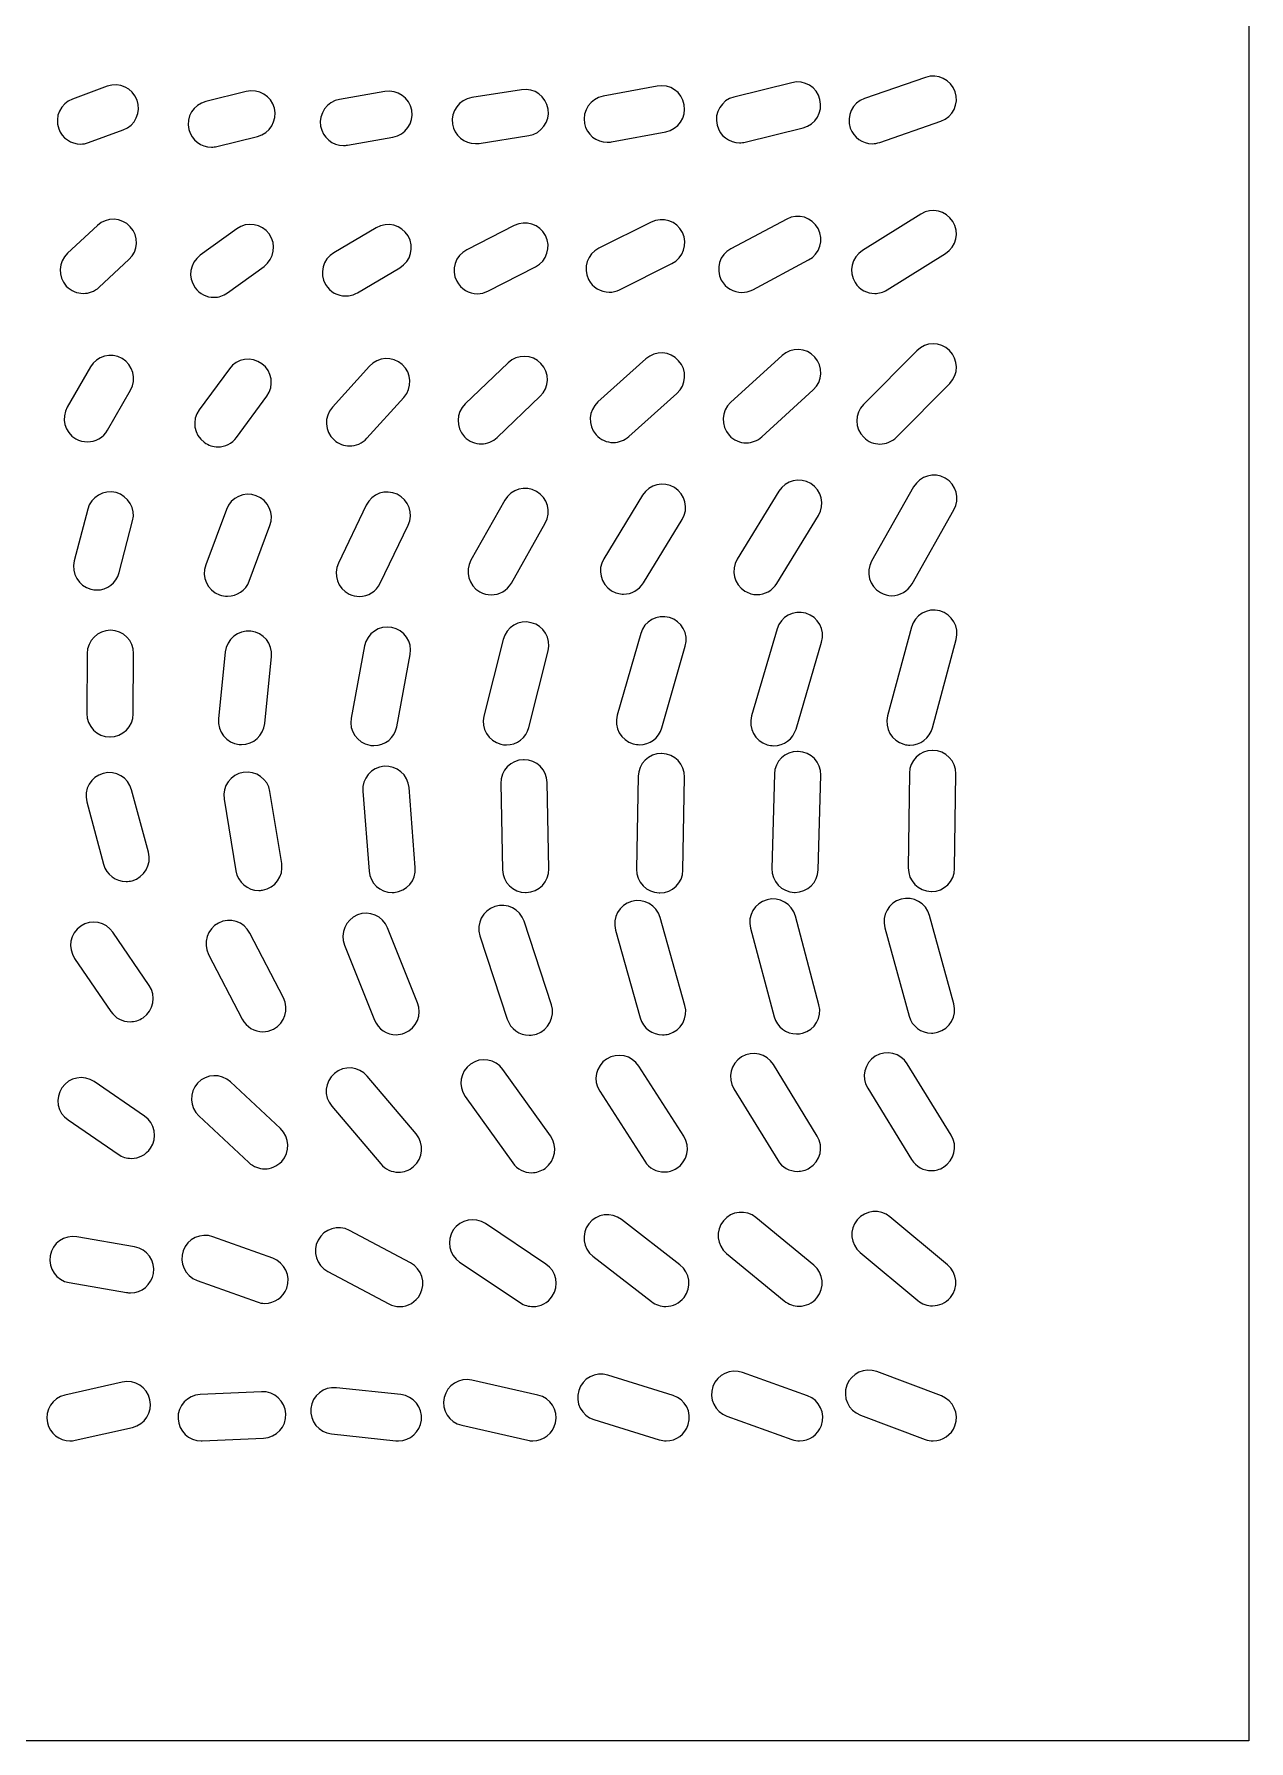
# Model space of a CAD drawing. Header units: millimetres. Extents: x 80.6 to 142.9, y -195.2 to -107.5.
# Drawn here: x 111.52 to 142.93, y -195.16 to -151.03 of the extents above; entities that cross this region are included whole.
import ezdxf

# ---------------------------------------------------------------- set-up
doc = ezdxf.new("R2010")
doc.units = ezdxf.units.MM
doc.header["$MEASUREMENT"] = 0
doc.layers.add('Layer 1', color=7, linetype='Continuous', lineweight=0)

msp = doc.modelspace()

# ---------------------------------------------------------------- linework, layer by layer
at = {"layer": 'Layer 1'}
for points, knots in [([(80.632, -107.465), (80.632, -107.465), (80.632, -195.165), (80.632, -195.165), (80.632, -195.165), (142.932, -195.165), (142.932, -195.165), (142.932, -195.165), (142.932, -107.465), (142.932, -107.465), (142.932, -107.465), (80.632, -107.465), (80.632, -107.465)], [0, 0, 0, 0, 1, 1, 1, 2, 2, 2, 3, 3, 3, 4, 4, 4, 4]), ([(112.152, -153.478), (112.038, -153.167), (112.198, -152.822), (112.509, -152.708), (112.509, -152.708), (113.408, -152.379), (113.408, -152.379), (113.718, -152.264), (114.064, -152.424), (114.177, -152.736), (114.291, -153.047), (114.132, -153.391), (113.82, -153.506), (113.82, -153.506), (112.922, -153.835), (112.922, -153.835), (112.854, -153.86), (112.784, -153.872), (112.716, -153.872), (112.471, -153.872), (112.241, -153.721), (112.152, -153.478)], [0, 0, 0, 0, 1, 1, 1, 2, 2, 2, 3, 3, 3, 4, 4, 4, 5, 5, 5, 6, 6, 6, 7, 7, 7, 7]), ([(131.402, -153.45), (131.402, -153.45), (129.905, -153.821), (129.905, -153.821), (129.857, -153.833), (129.808, -153.839), (129.76, -153.839), (129.491, -153.839), (129.246, -153.656), (129.178, -153.383), (129.098, -153.062), (129.294, -152.736), (129.616, -152.657), (129.616, -152.657), (131.113, -152.285), (131.113, -152.285), (131.434, -152.204), (131.76, -152.402), (131.84, -152.723), (131.92, -153.045), (131.724, -153.37), (131.402, -153.45)], [0, 0, 0, 0, 1, 1, 1, 2, 2, 2, 3, 3, 3, 4, 4, 4, 5, 5, 5, 6, 6, 6, 7, 7, 7, 7]), ([(132.623, -153.46), (132.515, -153.147), (132.68, -152.804), (132.993, -152.696), (132.993, -152.696), (134.571, -152.148), (134.571, -152.148), (134.884, -152.039), (135.226, -152.204), (135.335, -152.518), (135.444, -152.831), (135.278, -153.173), (134.965, -153.281), (134.965, -153.281), (133.387, -153.829), (133.387, -153.829), (133.322, -153.852), (133.255, -153.863), (133.19, -153.863), (132.942, -153.863), (132.71, -153.707), (132.623, -153.46)], [0, 0, 0, 0, 1, 1, 1, 2, 2, 2, 3, 3, 3, 4, 4, 4, 5, 5, 5, 6, 6, 6, 7, 7, 7, 7]), ([(115.517, -153.497), (115.437, -153.175), (115.633, -152.85), (115.955, -152.77), (115.955, -152.77), (117.001, -152.511), (117.001, -152.511), (117.323, -152.431), (117.648, -152.627), (117.728, -152.948), (117.808, -153.27), (117.612, -153.595), (117.29, -153.675), (117.29, -153.675), (116.244, -153.935), (116.244, -153.935), (116.195, -153.947), (116.147, -153.953), (116.099, -153.953), (115.83, -153.953), (115.585, -153.77), (115.517, -153.497)], [0, 0, 0, 0, 1, 1, 1, 2, 2, 2, 3, 3, 3, 4, 4, 4, 5, 5, 5, 6, 6, 6, 7, 7, 7, 7]), ([(120.793, -153.695), (120.793, -153.695), (119.621, -153.9), (119.621, -153.9), (119.586, -153.906), (119.551, -153.909), (119.517, -153.909), (119.231, -153.909), (118.977, -153.703), (118.926, -153.412), (118.87, -153.086), (119.088, -152.774), (119.414, -152.717), (119.414, -152.717), (120.586, -152.512), (120.586, -152.512), (120.911, -152.458), (121.224, -152.674), (121.281, -153), (121.338, -153.326), (121.12, -153.637), (120.793, -153.695)], [0, 0, 0, 0, 1, 1, 1, 2, 2, 2, 3, 3, 3, 4, 4, 4, 5, 5, 5, 6, 6, 6, 7, 7, 7, 7]), ([(124.308, -153.652), (124.308, -153.652), (123.022, -153.854), (123.022, -153.854), (122.99, -153.859), (122.959, -153.861), (122.928, -153.861), (122.638, -153.861), (122.383, -153.65), (122.336, -153.354), (122.285, -153.026), (122.509, -152.719), (122.836, -152.668), (122.836, -152.668), (124.122, -152.466), (124.122, -152.466), (124.453, -152.416), (124.757, -152.639), (124.808, -152.966), (124.859, -153.294), (124.636, -153.601), (124.308, -153.652)], [0, 0, 0, 0, 1, 1, 1, 2, 2, 2, 3, 3, 3, 4, 4, 4, 5, 5, 5, 6, 6, 6, 7, 7, 7, 7]), ([(127.851, -153.554), (127.851, -153.554), (126.451, -153.817), (126.451, -153.817), (126.413, -153.824), (126.376, -153.827), (126.34, -153.827), (126.056, -153.827), (125.805, -153.626), (125.75, -153.337), (125.689, -153.012), (125.904, -152.698), (126.23, -152.637), (126.23, -152.637), (127.63, -152.375), (127.63, -152.375), (127.959, -152.314), (128.27, -152.528), (128.33, -152.854), (128.391, -153.18), (128.177, -153.493), (127.851, -153.554)], [0, 0, 0, 0, 1, 1, 1, 2, 2, 2, 3, 3, 3, 4, 4, 4, 5, 5, 5, 6, 6, 6, 7, 7, 7, 7]), ([(112.38, -156.695), (112.38, -156.695), (113.153, -155.978), (113.153, -155.978), (113.396, -155.753), (113.775, -155.768), (114.001, -156.01), (114.226, -156.253), (114.211, -156.633), (113.969, -156.858), (113.969, -156.858), (113.196, -157.575), (113.196, -157.575), (113.08, -157.682), (112.934, -157.735), (112.788, -157.735), (112.626, -157.735), (112.466, -157.67), (112.348, -157.543), (112.122, -157.3), (112.137, -156.92), (112.38, -156.695)], [0, 0, 0, 0, 1, 1, 1, 2, 2, 2, 3, 3, 3, 4, 4, 4, 5, 5, 5, 6, 6, 6, 7, 7, 7, 7]), ([(128.012, -156.964), (128.012, -156.964), (126.658, -157.64), (126.658, -157.64), (126.572, -157.683), (126.48, -157.703), (126.39, -157.703), (126.17, -157.703), (125.958, -157.582), (125.853, -157.371), (125.705, -157.075), (125.826, -156.714), (126.122, -156.566), (126.122, -156.566), (127.476, -155.891), (127.476, -155.891), (127.771, -155.742), (128.133, -155.863), (128.281, -156.16), (128.429, -156.456), (128.308, -156.817), (128.012, -156.964)], [0, 0, 0, 0, 1, 1, 1, 2, 2, 2, 3, 3, 3, 4, 4, 4, 5, 5, 5, 6, 6, 6, 7, 7, 7, 7]), ([(131.544, -156.87), (131.544, -156.87), (130.1, -157.639), (130.1, -157.639), (130.01, -157.686), (129.913, -157.709), (129.818, -157.709), (129.603, -157.709), (129.396, -157.593), (129.288, -157.391), (129.133, -157.098), (129.243, -156.735), (129.536, -156.579), (129.536, -156.579), (130.98, -155.811), (130.98, -155.811), (131.274, -155.655), (131.637, -155.767), (131.792, -156.059), (131.948, -156.351), (131.837, -156.715), (131.544, -156.87)], [0, 0, 0, 0, 1, 1, 1, 2, 2, 2, 3, 3, 3, 4, 4, 4, 5, 5, 5, 6, 6, 6, 7, 7, 7, 7]), ([(132.939, -156.628), (132.939, -156.628), (134.45, -155.682), (134.45, -155.682), (134.731, -155.506), (135.101, -155.592), (135.276, -155.873), (135.453, -156.154), (135.367, -156.524), (135.086, -156.699), (135.086, -156.699), (133.576, -157.645), (133.576, -157.645), (133.477, -157.707), (133.367, -157.736), (133.258, -157.736), (133.058, -157.736), (132.863, -157.637), (132.749, -157.455), (132.573, -157.174), (132.658, -156.804), (132.939, -156.628)], [0, 0, 0, 0, 1, 1, 1, 2, 2, 2, 3, 3, 3, 4, 4, 4, 5, 5, 5, 6, 6, 6, 7, 7, 7, 7]), ([(115.811, -156.749), (115.811, -156.749), (116.757, -156.064), (116.757, -156.064), (117.024, -155.87), (117.4, -155.929), (117.595, -156.198), (117.789, -156.466), (117.729, -156.841), (117.461, -157.035), (117.461, -157.035), (116.516, -157.721), (116.516, -157.721), (116.409, -157.798), (116.286, -157.835), (116.164, -157.835), (115.978, -157.835), (115.795, -157.749), (115.678, -157.587), (115.483, -157.319), (115.543, -156.944), (115.811, -156.749)], [0, 0, 0, 0, 1, 1, 1, 2, 2, 2, 3, 3, 3, 4, 4, 4, 5, 5, 5, 6, 6, 6, 7, 7, 7, 7]), ([(120.974, -157.071), (120.974, -157.071), (119.875, -157.718), (119.875, -157.718), (119.779, -157.774), (119.675, -157.801), (119.571, -157.801), (119.366, -157.801), (119.166, -157.695), (119.054, -157.505), (118.885, -157.22), (118.981, -156.852), (119.266, -156.684), (119.266, -156.684), (120.365, -156.037), (120.365, -156.037), (120.651, -155.869), (121.018, -155.964), (121.186, -156.249), (121.355, -156.535), (121.259, -156.903), (120.974, -157.071)], [0, 0, 0, 0, 1, 1, 1, 2, 2, 2, 3, 3, 3, 4, 4, 4, 5, 5, 5, 6, 6, 6, 7, 7, 7, 7]), ([(122.444, -157.416), (122.292, -157.122), (122.409, -156.76), (122.704, -156.609), (122.704, -156.609), (123.935, -155.978), (123.935, -155.978), (124.228, -155.828), (124.591, -155.943), (124.742, -156.239), (124.893, -156.533), (124.777, -156.895), (124.482, -157.046), (124.482, -157.046), (123.251, -157.677), (123.251, -157.677), (123.164, -157.722), (123.07, -157.743), (122.978, -157.743), (122.76, -157.743), (122.55, -157.624), (122.444, -157.416)], [0, 0, 0, 0, 1, 1, 1, 2, 2, 2, 3, 3, 3, 4, 4, 4, 5, 5, 5, 6, 6, 6, 7, 7, 7, 7]), ([(112.373, -160.673), (112.373, -160.673), (112.97, -159.637), (112.97, -159.637), (113.135, -159.35), (113.501, -159.251), (113.789, -159.417), (114.076, -159.582), (114.175, -159.949), (114.01, -160.236), (114.01, -160.236), (113.413, -161.272), (113.413, -161.272), (113.302, -161.465), (113.1, -161.573), (112.892, -161.573), (112.79, -161.573), (112.688, -161.547), (112.593, -161.493), (112.306, -161.327), (112.207, -160.96), (112.373, -160.673)], [0, 0, 0, 0, 1, 1, 1, 2, 2, 2, 3, 3, 3, 4, 4, 4, 5, 5, 5, 6, 6, 6, 7, 7, 7, 7]), ([(122.666, -160.591), (122.666, -160.591), (123.776, -159.529), (123.776, -159.529), (124.015, -159.3), (124.395, -159.307), (124.624, -159.548), (124.853, -159.787), (124.845, -160.167), (124.606, -160.396), (124.606, -160.396), (123.495, -161.458), (123.495, -161.458), (123.379, -161.569), (123.23, -161.625), (123.081, -161.625), (122.923, -161.625), (122.765, -161.563), (122.647, -161.44), (122.418, -161.2), (122.426, -160.821), (122.666, -160.591)], [0, 0, 0, 0, 1, 1, 1, 2, 2, 2, 3, 3, 3, 4, 4, 4, 5, 5, 5, 6, 6, 6, 7, 7, 7, 7]), ([(126.095, -160.542), (126.095, -160.542), (127.338, -159.428), (127.338, -159.428), (127.585, -159.206), (127.964, -159.227), (128.185, -159.475), (128.407, -159.721), (128.386, -160.1), (128.139, -160.322), (128.139, -160.322), (126.896, -161.436), (126.896, -161.436), (126.782, -161.538), (126.638, -161.589), (126.496, -161.589), (126.331, -161.589), (126.167, -161.522), (126.049, -161.389), (125.828, -161.143), (125.848, -160.763), (126.095, -160.542)], [0, 0, 0, 0, 1, 1, 1, 2, 2, 2, 3, 3, 3, 4, 4, 4, 5, 5, 5, 6, 6, 6, 7, 7, 7, 7]), ([(131.667, -160.228), (131.667, -160.228), (130.34, -161.441), (130.34, -161.441), (130.225, -161.546), (130.08, -161.598), (129.935, -161.598), (129.773, -161.598), (129.611, -161.532), (129.492, -161.402), (129.269, -161.158), (129.286, -160.778), (129.53, -160.555), (129.53, -160.555), (130.858, -159.342), (130.858, -159.342), (131.102, -159.119), (131.481, -159.135), (131.706, -159.38), (131.929, -159.625), (131.912, -160.004), (131.667, -160.228)], [0, 0, 0, 0, 1, 1, 1, 2, 2, 2, 3, 3, 3, 4, 4, 4, 5, 5, 5, 6, 6, 6, 7, 7, 7, 7]), ([(135.195, -160.061), (135.195, -160.061), (133.819, -161.451), (133.819, -161.451), (133.701, -161.57), (133.547, -161.629), (133.392, -161.629), (133.24, -161.629), (133.087, -161.572), (132.97, -161.456), (132.735, -161.223), (132.733, -160.843), (132.966, -160.607), (132.966, -160.607), (134.342, -159.216), (134.342, -159.216), (134.575, -158.981), (134.954, -158.979), (135.19, -159.212), (135.426, -159.445), (135.428, -159.825), (135.195, -160.061)], [0, 0, 0, 0, 1, 1, 1, 2, 2, 2, 3, 3, 3, 4, 4, 4, 5, 5, 5, 6, 6, 6, 7, 7, 7, 7]), ([(115.913, -161.585), (115.646, -161.389), (115.588, -161.013), (115.784, -160.746), (115.784, -160.746), (116.566, -159.683), (116.566, -159.683), (116.763, -159.416), (117.138, -159.358), (117.405, -159.554), (117.672, -159.751), (117.729, -160.126), (117.533, -160.393), (117.533, -160.393), (116.752, -161.457), (116.752, -161.457), (116.634, -161.617), (116.452, -161.702), (116.268, -161.702), (116.145, -161.702), (116.02, -161.664), (115.913, -161.585)], [0, 0, 0, 0, 1, 1, 1, 2, 2, 2, 3, 3, 3, 4, 4, 4, 5, 5, 5, 6, 6, 6, 7, 7, 7, 7]), ([(119.272, -161.525), (119.026, -161.302), (119.007, -160.923), (119.23, -160.678), (119.23, -160.678), (120.189, -159.617), (120.189, -159.617), (120.411, -159.372), (120.79, -159.352), (121.036, -159.574), (121.282, -159.797), (121.301, -160.176), (121.079, -160.422), (121.079, -160.422), (120.12, -161.482), (120.12, -161.482), (120.001, -161.613), (119.838, -161.68), (119.674, -161.68), (119.531, -161.68), (119.387, -161.629), (119.272, -161.525)], [0, 0, 0, 0, 1, 1, 1, 2, 2, 2, 3, 3, 3, 4, 4, 4, 5, 5, 5, 6, 6, 6, 7, 7, 7, 7]), ([(133.403, -165.473), (133.114, -165.31), (133.013, -164.944), (133.176, -164.656), (133.176, -164.656), (134.262, -162.74), (134.262, -162.74), (134.425, -162.452), (134.79, -162.349), (135.079, -162.513), (135.367, -162.677), (135.469, -163.043), (135.305, -163.331), (135.305, -163.331), (134.22, -165.247), (134.22, -165.247), (134.11, -165.442), (133.907, -165.551), (133.698, -165.551), (133.598, -165.551), (133.496, -165.526), (133.403, -165.473)], [0, 0, 0, 0, 1, 1, 1, 2, 2, 2, 3, 3, 3, 4, 4, 4, 5, 5, 5, 6, 6, 6, 7, 7, 7, 7]), ([(112.554, -164.653), (112.554, -164.653), (112.901, -163.316), (112.901, -163.316), (112.984, -162.995), (113.311, -162.802), (113.633, -162.886), (113.953, -162.97), (114.146, -163.297), (114.063, -163.618), (114.063, -163.618), (113.715, -164.955), (113.715, -164.955), (113.645, -165.225), (113.402, -165.404), (113.135, -165.404), (113.085, -165.404), (113.034, -165.398), (112.984, -165.385), (112.663, -165.302), (112.471, -164.974), (112.554, -164.653)], [0, 0, 0, 0, 1, 1, 1, 2, 2, 2, 3, 3, 3, 4, 4, 4, 5, 5, 5, 6, 6, 6, 7, 7, 7, 7]), ([(115.954, -164.756), (115.954, -164.756), (116.489, -163.321), (116.489, -163.321), (116.605, -163.01), (116.951, -162.851), (117.261, -162.968), (117.572, -163.084), (117.73, -163.429), (117.614, -163.74), (117.614, -163.74), (117.079, -165.175), (117.079, -165.175), (116.989, -165.416), (116.76, -165.565), (116.517, -165.565), (116.447, -165.565), (116.376, -165.553), (116.307, -165.528), (115.996, -165.412), (115.839, -165.066), (115.954, -164.756)], [0, 0, 0, 0, 1, 1, 1, 2, 2, 2, 3, 3, 3, 4, 4, 4, 5, 5, 5, 6, 6, 6, 7, 7, 7, 7]), ([(119.386, -164.71), (119.386, -164.71), (120.105, -163.21), (120.105, -163.21), (120.248, -162.911), (120.607, -162.785), (120.905, -162.929), (121.204, -163.072), (121.33, -163.431), (121.187, -163.729), (121.187, -163.729), (120.467, -165.229), (120.467, -165.229), (120.364, -165.444), (120.15, -165.569), (119.926, -165.569), (119.839, -165.569), (119.751, -165.55), (119.667, -165.51), (119.368, -165.367), (119.242, -165.008), (119.386, -164.71)], [0, 0, 0, 0, 1, 1, 1, 2, 2, 2, 3, 3, 3, 4, 4, 4, 5, 5, 5, 6, 6, 6, 7, 7, 7, 7]), ([(124.735, -163.672), (124.735, -163.672), (123.858, -165.224), (123.858, -165.224), (123.748, -165.419), (123.545, -165.529), (123.335, -165.529), (123.236, -165.529), (123.134, -165.504), (123.041, -165.451), (122.753, -165.288), (122.651, -164.923), (122.814, -164.634), (122.814, -164.634), (123.691, -163.082), (123.691, -163.082), (123.854, -162.794), (124.219, -162.692), (124.508, -162.855), (124.797, -163.018), (124.898, -163.384), (124.735, -163.672)], [0, 0, 0, 0, 1, 1, 1, 2, 2, 2, 3, 3, 3, 4, 4, 4, 5, 5, 5, 6, 6, 6, 7, 7, 7, 7]), ([(128.277, -163.58), (128.277, -163.58), (127.273, -165.223), (127.273, -165.223), (127.16, -165.408), (126.962, -165.51), (126.76, -165.51), (126.654, -165.51), (126.546, -165.481), (126.448, -165.422), (126.165, -165.249), (126.076, -164.88), (126.249, -164.597), (126.249, -164.597), (127.253, -162.955), (127.253, -162.955), (127.425, -162.672), (127.795, -162.582), (128.078, -162.756), (128.36, -162.929), (128.45, -163.298), (128.277, -163.58)], [0, 0, 0, 0, 1, 1, 1, 2, 2, 2, 3, 3, 3, 4, 4, 4, 5, 5, 5, 6, 6, 6, 7, 7, 7, 7]), ([(131.801, -163.478), (131.801, -163.478), (130.724, -165.235), (130.724, -165.235), (130.611, -165.42), (130.414, -165.522), (130.212, -165.522), (130.105, -165.522), (129.997, -165.493), (129.899, -165.433), (129.617, -165.261), (129.528, -164.891), (129.701, -164.608), (129.701, -164.608), (130.778, -162.851), (130.778, -162.851), (130.95, -162.569), (131.319, -162.48), (131.603, -162.653), (131.885, -162.826), (131.974, -163.195), (131.801, -163.478)], [0, 0, 0, 0, 1, 1, 1, 2, 2, 2, 3, 3, 3, 4, 4, 4, 5, 5, 5, 6, 6, 6, 7, 7, 7, 7]), ([(131.882, -166.75), (131.882, -166.75), (131.221, -169), (131.221, -169), (131.144, -169.261), (130.905, -169.43), (130.646, -169.43), (130.589, -169.43), (130.533, -169.423), (130.476, -169.406), (130.158, -169.313), (129.976, -168.979), (130.07, -168.661), (130.07, -168.661), (130.73, -166.411), (130.73, -166.411), (130.824, -166.093), (131.157, -165.911), (131.475, -166.005), (131.793, -166.098), (131.975, -166.432), (131.882, -166.75)], [0, 0, 0, 0, 1, 1, 1, 2, 2, 2, 3, 3, 3, 4, 4, 4, 5, 5, 5, 6, 6, 6, 7, 7, 7, 7]), ([(135.363, -166.68), (135.363, -166.68), (134.747, -168.971), (134.747, -168.971), (134.675, -169.239), (134.433, -169.416), (134.168, -169.416), (134.117, -169.416), (134.065, -169.409), (134.012, -169.395), (133.692, -169.309), (133.503, -168.98), (133.588, -168.66), (133.588, -168.66), (134.204, -166.369), (134.204, -166.369), (134.289, -166.049), (134.616, -165.858), (134.939, -165.945), (135.259, -166.031), (135.448, -166.36), (135.363, -166.68)], [0, 0, 0, 0, 1, 1, 1, 2, 2, 2, 3, 3, 3, 4, 4, 4, 5, 5, 5, 6, 6, 6, 7, 7, 7, 7]), ([(119.715, -168.719), (119.715, -168.719), (120.064, -166.851), (120.064, -166.851), (120.124, -166.526), (120.438, -166.312), (120.764, -166.372), (121.089, -166.432), (121.304, -166.746), (121.243, -167.072), (121.243, -167.072), (120.895, -168.939), (120.895, -168.939), (120.841, -169.228), (120.589, -169.429), (120.305, -169.429), (120.269, -169.429), (120.232, -169.426), (120.195, -169.419), (119.869, -169.358), (119.654, -169.045), (119.715, -168.719)], [0, 0, 0, 0, 1, 1, 1, 2, 2, 2, 3, 3, 3, 4, 4, 4, 5, 5, 5, 6, 6, 6, 7, 7, 7, 7]), ([(124.809, -166.977), (124.809, -166.977), (124.312, -168.957), (124.312, -168.957), (124.244, -169.229), (124, -169.411), (123.731, -169.411), (123.683, -169.411), (123.634, -169.405), (123.585, -169.393), (123.263, -169.312), (123.068, -168.986), (123.149, -168.665), (123.149, -168.665), (123.646, -166.684), (123.646, -166.684), (123.726, -166.363), (124.05, -166.167), (124.373, -166.249), (124.695, -166.329), (124.89, -166.655), (124.809, -166.977)], [0, 0, 0, 0, 1, 1, 1, 2, 2, 2, 3, 3, 3, 4, 4, 4, 5, 5, 5, 6, 6, 6, 7, 7, 7, 7]), ([(128.357, -166.858), (128.357, -166.858), (127.751, -168.971), (127.751, -168.971), (127.676, -169.234), (127.435, -169.405), (127.175, -169.405), (127.12, -169.405), (127.064, -169.398), (127.009, -169.382), (126.69, -169.291), (126.506, -168.958), (126.598, -168.64), (126.598, -168.64), (127.204, -166.527), (127.204, -166.527), (127.295, -166.209), (127.628, -166.024), (127.946, -166.116), (128.265, -166.207), (128.449, -166.54), (128.357, -166.858)], [0, 0, 0, 0, 1, 1, 1, 2, 2, 2, 3, 3, 3, 4, 4, 4, 5, 5, 5, 6, 6, 6, 7, 7, 7, 7]), ([(112.887, -167.042), (112.889, -166.712), (113.157, -166.446), (113.487, -166.446), (113.488, -166.446), (113.489, -166.446), (113.49, -166.446), (113.822, -166.448), (114.089, -166.718), (114.087, -167.049), (114.087, -167.049), (114.078, -168.607), (114.078, -168.607), (114.076, -168.937), (113.807, -169.203), (113.478, -169.203), (113.477, -169.203), (113.475, -169.203), (113.474, -169.203), (113.143, -169.201), (112.876, -168.931), (112.878, -168.6), (112.878, -168.6), (112.887, -167.042), (112.887, -167.042)], [0, 0, 0, 0, 1, 1, 1, 2, 2, 2, 3, 3, 3, 4, 4, 4, 5, 5, 5, 6, 6, 6, 7, 7, 7, 8, 8, 8, 8]), ([(116.285, -168.739), (116.285, -168.739), (116.46, -167.006), (116.46, -167.006), (116.494, -166.676), (116.789, -166.435), (117.118, -166.47), (117.448, -166.503), (117.688, -166.798), (117.654, -167.127), (117.654, -167.127), (117.479, -168.86), (117.479, -168.86), (117.447, -169.169), (117.187, -169.4), (116.882, -169.4), (116.862, -169.4), (116.842, -169.399), (116.821, -169.397), (116.491, -169.363), (116.251, -169.069), (116.285, -168.739)], [0, 0, 0, 0, 1, 1, 1, 2, 2, 2, 3, 3, 3, 4, 4, 4, 5, 5, 5, 6, 6, 6, 7, 7, 7, 7]), ([(124.24, -173.226), (124.236, -173.226), (124.232, -173.226), (124.228, -173.226), (123.902, -173.226), (123.635, -172.965), (123.629, -172.638), (123.629, -172.638), (123.586, -170.404), (123.586, -170.404), (123.579, -170.073), (123.843, -169.799), (124.174, -169.793), (124.178, -169.792), (124.182, -169.792), (124.186, -169.792), (124.512, -169.792), (124.779, -170.053), (124.785, -170.381), (124.785, -170.381), (124.828, -172.615), (124.828, -172.615), (124.835, -172.946), (124.571, -173.22), (124.24, -173.226)], [0, 0, 0, 0, 1, 1, 1, 2, 2, 2, 3, 3, 3, 4, 4, 4, 5, 5, 5, 6, 6, 6, 7, 7, 7, 8, 8, 8, 8]), ([(127.096, -172.626), (127.096, -172.626), (127.139, -170.222), (127.139, -170.222), (127.145, -169.895), (127.412, -169.633), (127.738, -169.633), (127.742, -169.633), (127.746, -169.633), (127.749, -169.633), (128.081, -169.639), (128.344, -169.912), (128.338, -170.244), (128.338, -170.244), (128.296, -172.647), (128.296, -172.647), (128.29, -172.975), (128.023, -173.237), (127.696, -173.237), (127.692, -173.237), (127.689, -173.237), (127.685, -173.236), (127.354, -173.23), (127.09, -172.957), (127.096, -172.626)], [0, 0, 0, 0, 1, 1, 1, 2, 2, 2, 3, 3, 3, 4, 4, 4, 5, 5, 5, 6, 6, 6, 7, 7, 7, 8, 8, 8, 8]), ([(130.594, -172.607), (130.594, -172.607), (130.661, -170.161), (130.661, -170.161), (130.67, -169.836), (130.937, -169.578), (131.261, -169.578), (131.266, -169.578), (131.272, -169.578), (131.277, -169.578), (131.609, -169.587), (131.87, -169.863), (131.861, -170.194), (131.861, -170.194), (131.794, -172.64), (131.794, -172.64), (131.785, -172.965), (131.518, -173.224), (131.194, -173.224), (131.189, -173.224), (131.183, -173.223), (131.178, -173.223), (130.846, -173.214), (130.585, -172.938), (130.594, -172.607)], [0, 0, 0, 0, 1, 1, 1, 2, 2, 2, 3, 3, 3, 4, 4, 4, 5, 5, 5, 6, 6, 6, 7, 7, 7, 8, 8, 8, 8]), ([(135.322, -172.607), (135.319, -172.936), (135.05, -173.2), (134.723, -173.2), (134.72, -173.2), (134.718, -173.2), (134.715, -173.199), (134.384, -173.196), (134.119, -172.923), (134.123, -172.592), (134.123, -172.592), (134.153, -170.144), (134.153, -170.144), (134.157, -169.815), (134.425, -169.551), (134.753, -169.551), (134.755, -169.551), (134.758, -169.551), (134.76, -169.552), (135.091, -169.556), (135.357, -169.828), (135.353, -170.159), (135.353, -170.159), (135.322, -172.607), (135.322, -172.607)], [0, 0, 0, 0, 1, 1, 1, 2, 2, 2, 3, 3, 3, 4, 4, 4, 5, 5, 5, 6, 6, 6, 7, 7, 7, 8, 8, 8, 8]), ([(114.049, -172.921), (113.996, -172.936), (113.944, -172.942), (113.892, -172.942), (113.628, -172.942), (113.385, -172.766), (113.313, -172.498), (113.313, -172.498), (112.878, -170.883), (112.878, -170.883), (112.792, -170.563), (112.981, -170.234), (113.301, -170.147), (113.621, -170.061), (113.95, -170.251), (114.037, -170.571), (114.037, -170.571), (114.472, -172.186), (114.472, -172.186), (114.558, -172.506), (114.369, -172.835), (114.049, -172.921)], [0, 0, 0, 0, 1, 1, 1, 2, 2, 2, 3, 3, 3, 4, 4, 4, 5, 5, 5, 6, 6, 6, 7, 7, 7, 7]), ([(117.423, -173.166), (117.39, -173.171), (117.358, -173.174), (117.325, -173.174), (117.036, -173.174), (116.782, -172.964), (116.734, -172.67), (116.734, -172.67), (116.43, -170.809), (116.43, -170.809), (116.377, -170.482), (116.599, -170.173), (116.926, -170.12), (117.254, -170.068), (117.561, -170.288), (117.615, -170.615), (117.615, -170.615), (117.918, -172.477), (117.918, -172.477), (117.972, -172.804), (117.75, -173.112), (117.423, -173.166)], [0, 0, 0, 0, 1, 1, 1, 2, 2, 2, 3, 3, 3, 4, 4, 4, 5, 5, 5, 6, 6, 6, 7, 7, 7, 7]), ([(120.823, -173.226), (120.807, -173.228), (120.791, -173.228), (120.775, -173.228), (120.465, -173.228), (120.202, -172.989), (120.178, -172.675), (120.178, -172.675), (120.017, -170.608), (120.017, -170.608), (119.991, -170.278), (120.238, -169.989), (120.568, -169.964), (120.892, -169.935), (121.187, -170.185), (121.213, -170.515), (121.213, -170.515), (121.374, -172.582), (121.374, -172.582), (121.4, -172.912), (121.153, -173.201), (120.823, -173.226)], [0, 0, 0, 0, 1, 1, 1, 2, 2, 2, 3, 3, 3, 4, 4, 4, 5, 5, 5, 6, 6, 6, 7, 7, 7, 7]), ([(127.707, -173.873), (127.707, -173.873), (128.346, -176.145), (128.346, -176.145), (128.436, -176.464), (128.25, -176.796), (127.931, -176.886), (127.876, -176.901), (127.822, -176.908), (127.768, -176.908), (127.506, -176.908), (127.265, -176.735), (127.191, -176.471), (127.191, -176.471), (126.551, -174.198), (126.551, -174.198), (126.462, -173.879), (126.648, -173.548), (126.967, -173.458), (127.286, -173.368), (127.617, -173.554), (127.707, -173.873)], [0, 0, 0, 0, 1, 1, 1, 2, 2, 2, 3, 3, 3, 4, 4, 4, 5, 5, 5, 6, 6, 6, 7, 7, 7, 7]), ([(131.204, -173.839), (131.204, -173.839), (131.813, -176.131), (131.813, -176.131), (131.898, -176.451), (131.708, -176.78), (131.388, -176.865), (131.336, -176.879), (131.284, -176.885), (131.233, -176.885), (130.968, -176.885), (130.725, -176.708), (130.654, -176.44), (130.654, -176.44), (130.044, -174.148), (130.044, -174.148), (129.959, -173.827), (130.15, -173.498), (130.47, -173.413), (130.79, -173.327), (131.119, -173.519), (131.204, -173.839)], [0, 0, 0, 0, 1, 1, 1, 2, 2, 2, 3, 3, 3, 4, 4, 4, 5, 5, 5, 6, 6, 6, 7, 7, 7, 7]), ([(134.673, -173.819), (134.673, -173.819), (135.301, -176.103), (135.301, -176.103), (135.388, -176.422), (135.201, -176.753), (134.881, -176.84), (134.828, -176.855), (134.775, -176.862), (134.722, -176.862), (134.458, -176.862), (134.217, -176.687), (134.144, -176.421), (134.144, -176.421), (133.516, -174.136), (133.516, -174.136), (133.429, -173.817), (133.616, -173.486), (133.936, -173.399), (134.254, -173.31), (134.586, -173.499), (134.673, -173.819)], [0, 0, 0, 0, 1, 1, 1, 2, 2, 2, 3, 3, 3, 4, 4, 4, 5, 5, 5, 6, 6, 6, 7, 7, 7, 7]), ([(117.707, -176.758), (117.618, -176.804), (117.524, -176.826), (117.431, -176.826), (117.214, -176.826), (117.005, -176.708), (116.898, -176.502), (116.898, -176.502), (116.029, -174.826), (116.029, -174.826), (115.877, -174.532), (115.992, -174.17), (116.286, -174.017), (116.579, -173.864), (116.942, -173.979), (117.095, -174.274), (117.095, -174.274), (117.963, -175.95), (117.963, -175.95), (118.116, -176.244), (118.001, -176.606), (117.707, -176.758)], [0, 0, 0, 0, 1, 1, 1, 2, 2, 2, 3, 3, 3, 4, 4, 4, 5, 5, 5, 6, 6, 6, 7, 7, 7, 7]), ([(121.101, -176.859), (121.028, -176.889), (120.952, -176.903), (120.878, -176.903), (120.64, -176.903), (120.415, -176.761), (120.321, -176.526), (120.321, -176.526), (119.543, -174.588), (119.543, -174.588), (119.419, -174.28), (119.569, -173.931), (119.876, -173.808), (120.185, -173.683), (120.533, -173.834), (120.657, -174.141), (120.657, -174.141), (121.434, -176.079), (121.434, -176.079), (121.558, -176.387), (121.409, -176.736), (121.101, -176.859)], [0, 0, 0, 0, 1, 1, 1, 2, 2, 2, 3, 3, 3, 4, 4, 4, 5, 5, 5, 6, 6, 6, 7, 7, 7, 7]), ([(124.508, -176.886), (124.446, -176.906), (124.383, -176.916), (124.321, -176.916), (124.069, -176.916), (123.834, -176.755), (123.751, -176.502), (123.751, -176.502), (123.046, -174.345), (123.046, -174.345), (122.943, -174.03), (123.114, -173.692), (123.43, -173.589), (123.744, -173.485), (124.083, -173.658), (124.186, -173.972), (124.186, -173.972), (124.892, -176.129), (124.892, -176.129), (124.995, -176.444), (124.823, -176.783), (124.508, -176.886)], [0, 0, 0, 0, 1, 1, 1, 2, 2, 2, 3, 3, 3, 4, 4, 4, 5, 5, 5, 6, 6, 6, 7, 7, 7, 7]), ([(114.334, -176.464), (114.231, -176.535), (114.113, -176.568), (113.997, -176.568), (113.805, -176.568), (113.616, -176.477), (113.5, -176.306), (113.5, -176.306), (112.563, -174.931), (112.563, -174.931), (112.376, -174.658), (112.447, -174.284), (112.72, -174.098), (112.994, -173.91), (113.367, -173.981), (113.554, -174.255), (113.554, -174.255), (114.492, -175.63), (114.492, -175.63), (114.679, -175.904), (114.608, -176.277), (114.334, -176.464)], [0, 0, 0, 0, 1, 1, 1, 2, 2, 2, 3, 3, 3, 4, 4, 4, 5, 5, 5, 6, 6, 6, 7, 7, 7, 7]), ([(128.134, -180.359), (128.034, -180.424), (127.922, -180.454), (127.811, -180.454), (127.614, -180.454), (127.42, -180.357), (127.306, -180.178), (127.306, -180.178), (126.142, -178.363), (126.142, -178.363), (125.963, -178.084), (126.044, -177.713), (126.323, -177.534), (126.602, -177.355), (126.973, -177.437), (127.152, -177.716), (127.152, -177.716), (128.316, -179.53), (128.316, -179.53), (128.494, -179.81), (128.414, -180.181), (128.134, -180.359)], [0, 0, 0, 0, 1, 1, 1, 2, 2, 2, 3, 3, 3, 4, 4, 4, 5, 5, 5, 6, 6, 6, 7, 7, 7, 7]), ([(130.635, -177.675), (130.635, -177.675), (131.769, -179.525), (131.769, -179.525), (131.942, -179.807), (131.853, -180.176), (131.571, -180.35), (131.473, -180.41), (131.365, -180.438), (131.258, -180.438), (131.056, -180.438), (130.859, -180.336), (130.746, -180.152), (130.746, -180.152), (129.612, -178.302), (129.612, -178.302), (129.439, -178.019), (129.528, -177.65), (129.81, -177.477), (130.093, -177.303), (130.462, -177.392), (130.635, -177.675)], [0, 0, 0, 0, 1, 1, 1, 2, 2, 2, 3, 3, 3, 4, 4, 4, 5, 5, 5, 6, 6, 6, 7, 7, 7, 7]), ([(133.271, -177.462), (133.553, -177.289), (133.923, -177.376), (134.096, -177.658), (134.096, -177.658), (135.233, -179.504), (135.233, -179.504), (135.407, -179.786), (135.319, -180.155), (135.037, -180.329), (134.939, -180.39), (134.83, -180.419), (134.723, -180.419), (134.521, -180.419), (134.325, -180.317), (134.211, -180.133), (134.211, -180.133), (133.074, -178.287), (133.074, -178.287), (132.901, -178.005), (132.989, -177.636), (133.271, -177.462)], [0, 0, 0, 0, 1, 1, 1, 2, 2, 2, 3, 3, 3, 4, 4, 4, 5, 5, 5, 6, 6, 6, 7, 7, 7, 7]), ([(119.281, -177.905), (119.533, -177.69), (119.913, -177.721), (120.127, -177.974), (120.127, -177.974), (121.396, -179.471), (121.396, -179.471), (121.61, -179.723), (121.579, -180.102), (121.326, -180.316), (121.213, -180.412), (121.075, -180.459), (120.938, -180.459), (120.768, -180.459), (120.599, -180.387), (120.481, -180.246), (120.481, -180.246), (119.212, -178.75), (119.212, -178.75), (118.997, -178.498), (119.028, -178.119), (119.281, -177.905)], [0, 0, 0, 0, 1, 1, 1, 2, 2, 2, 3, 3, 3, 4, 4, 4, 5, 5, 5, 6, 6, 6, 7, 7, 7, 7]), ([(122.804, -177.662), (123.073, -177.47), (123.447, -177.532), (123.64, -177.801), (123.64, -177.801), (124.87, -179.523), (124.87, -179.523), (125.062, -179.792), (125, -180.167), (124.73, -180.36), (124.625, -180.435), (124.503, -180.472), (124.382, -180.472), (124.195, -180.472), (124.011, -180.384), (123.894, -180.22), (123.894, -180.22), (122.664, -178.499), (122.664, -178.499), (122.471, -178.229), (122.534, -177.854), (122.804, -177.662)], [0, 0, 0, 0, 1, 1, 1, 2, 2, 2, 3, 3, 3, 4, 4, 4, 5, 5, 5, 6, 6, 6, 7, 7, 7, 7]), ([(114.525, -179.841), (114.409, -180.011), (114.22, -180.102), (114.029, -180.102), (113.912, -180.102), (113.794, -180.068), (113.691, -179.997), (113.691, -179.997), (112.392, -179.108), (112.392, -179.108), (112.118, -178.921), (112.049, -178.548), (112.236, -178.274), (112.422, -178.001), (112.796, -177.931), (113.07, -178.118), (113.07, -178.118), (114.369, -179.007), (114.369, -179.007), (114.642, -179.194), (114.712, -179.568), (114.525, -179.841)], [0, 0, 0, 0, 1, 1, 1, 2, 2, 2, 3, 3, 3, 4, 4, 4, 5, 5, 5, 6, 6, 6, 7, 7, 7, 7]), ([(115.744, -178.155), (115.971, -177.912), (116.35, -177.899), (116.592, -178.125), (116.592, -178.125), (117.888, -179.333), (117.888, -179.333), (118.13, -179.559), (118.144, -179.938), (117.918, -180.181), (117.8, -180.307), (117.639, -180.372), (117.479, -180.372), (117.332, -180.372), (117.185, -180.318), (117.07, -180.211), (117.07, -180.211), (115.774, -179.003), (115.774, -179.003), (115.532, -178.777), (115.518, -178.397), (115.744, -178.155)], [0, 0, 0, 0, 1, 1, 1, 2, 2, 2, 3, 3, 3, 4, 4, 4, 5, 5, 5, 6, 6, 6, 7, 7, 7, 7]), ([(121.498, -183.616), (121.39, -183.819), (121.183, -183.934), (120.968, -183.934), (120.873, -183.934), (120.776, -183.912), (120.687, -183.864), (120.687, -183.864), (119.108, -183.025), (119.108, -183.025), (118.815, -182.869), (118.704, -182.506), (118.86, -182.214), (119.015, -181.921), (119.379, -181.81), (119.671, -181.965), (119.671, -181.965), (121.25, -182.804), (121.25, -182.804), (121.543, -182.96), (121.654, -183.323), (121.498, -183.616)], [0, 0, 0, 0, 1, 1, 1, 2, 2, 2, 3, 3, 3, 4, 4, 4, 5, 5, 5, 6, 6, 6, 7, 7, 7, 7]), ([(124.917, -183.668), (124.802, -183.841), (124.612, -183.934), (124.418, -183.934), (124.304, -183.934), (124.188, -183.901), (124.085, -183.833), (124.085, -183.833), (122.521, -182.786), (122.521, -182.786), (122.246, -182.602), (122.172, -182.229), (122.357, -181.954), (122.541, -181.678), (122.913, -181.605), (123.189, -181.789), (123.189, -181.789), (124.753, -182.836), (124.753, -182.836), (125.028, -183.02), (125.102, -183.392), (124.917, -183.668)], [0, 0, 0, 0, 1, 1, 1, 2, 2, 2, 3, 3, 3, 4, 4, 4, 5, 5, 5, 6, 6, 6, 7, 7, 7, 7]), ([(126.703, -181.684), (126.703, -181.684), (128.219, -182.856), (128.219, -182.856), (128.481, -183.058), (128.529, -183.435), (128.326, -183.697), (128.208, -183.85), (128.031, -183.931), (127.851, -183.931), (127.723, -183.931), (127.594, -183.89), (127.485, -183.805), (127.485, -183.805), (125.969, -182.634), (125.969, -182.634), (125.707, -182.431), (125.659, -182.054), (125.861, -181.792), (126.064, -181.53), (126.441, -181.482), (126.703, -181.684)], [0, 0, 0, 0, 1, 1, 1, 2, 2, 2, 3, 3, 3, 4, 4, 4, 5, 5, 5, 6, 6, 6, 7, 7, 7, 7]), ([(130.185, -181.632), (130.185, -181.632), (131.68, -182.861), (131.68, -182.861), (131.936, -183.071), (131.973, -183.449), (131.762, -183.705), (131.644, -183.85), (131.472, -183.924), (131.299, -183.924), (131.165, -183.924), (131.03, -183.88), (130.918, -183.788), (130.918, -183.788), (129.423, -182.558), (129.423, -182.558), (129.167, -182.348), (129.13, -181.97), (129.341, -181.714), (129.551, -181.458), (129.929, -181.42), (130.185, -181.632)], [0, 0, 0, 0, 1, 1, 1, 2, 2, 2, 3, 3, 3, 4, 4, 4, 5, 5, 5, 6, 6, 6, 7, 7, 7, 7]), ([(132.803, -181.69), (133.015, -181.436), (133.394, -181.402), (133.648, -181.613), (133.648, -181.613), (135.137, -182.853), (135.137, -182.853), (135.392, -183.065), (135.426, -183.444), (135.214, -183.698), (135.095, -183.841), (134.924, -183.914), (134.752, -183.914), (134.617, -183.914), (134.481, -183.869), (134.369, -183.775), (134.369, -183.775), (132.88, -182.535), (132.88, -182.535), (132.625, -182.323), (132.591, -181.944), (132.803, -181.69)], [0, 0, 0, 0, 1, 1, 1, 2, 2, 2, 3, 3, 3, 4, 4, 4, 5, 5, 5, 6, 6, 6, 7, 7, 7, 7]), ([(114.601, -183.08), (114.551, -183.372), (114.297, -183.579), (114.011, -183.579), (113.977, -183.579), (113.943, -183.576), (113.908, -183.57), (113.908, -183.57), (112.42, -183.314), (112.42, -183.314), (112.093, -183.258), (111.874, -182.948), (111.93, -182.621), (111.986, -182.294), (112.297, -182.073), (112.623, -182.132), (112.623, -182.132), (114.112, -182.387), (114.112, -182.387), (114.438, -182.444), (114.657, -182.754), (114.601, -183.08)], [0, 0, 0, 0, 1, 1, 1, 2, 2, 2, 3, 3, 3, 4, 4, 4, 5, 5, 5, 6, 6, 6, 7, 7, 7, 7]), ([(118.049, -183.454), (117.96, -183.699), (117.73, -183.851), (117.484, -183.851), (117.416, -183.851), (117.348, -183.84), (117.281, -183.815), (117.281, -183.815), (115.732, -183.258), (115.732, -183.258), (115.42, -183.145), (115.258, -182.802), (115.371, -182.49), (115.483, -182.178), (115.827, -182.017), (116.139, -182.128), (116.139, -182.128), (117.687, -182.686), (117.687, -182.686), (117.999, -182.798), (118.161, -183.142), (118.049, -183.454)], [0, 0, 0, 0, 1, 1, 1, 2, 2, 2, 3, 3, 3, 4, 4, 4, 5, 5, 5, 6, 6, 6, 7, 7, 7, 7]), ([(124.998, -186.939), (124.935, -187.218), (124.688, -187.407), (124.414, -187.407), (124.37, -187.407), (124.326, -187.402), (124.281, -187.391), (124.281, -187.391), (122.573, -187.004), (122.573, -187.004), (122.25, -186.931), (122.047, -186.61), (122.121, -186.287), (122.194, -185.963), (122.515, -185.759), (122.838, -185.834), (122.838, -185.834), (124.546, -186.222), (124.546, -186.222), (124.869, -186.295), (125.072, -186.616), (124.998, -186.939)], [0, 0, 0, 0, 1, 1, 1, 2, 2, 2, 3, 3, 3, 4, 4, 4, 5, 5, 5, 6, 6, 6, 7, 7, 7, 7]), ([(128.435, -186.984), (128.355, -187.242), (128.118, -187.407), (127.862, -187.407), (127.803, -187.407), (127.743, -187.398), (127.684, -187.379), (127.684, -187.379), (125.994, -186.855), (125.994, -186.855), (125.678, -186.757), (125.501, -186.42), (125.599, -186.104), (125.698, -185.787), (126.035, -185.61), (126.35, -185.709), (126.35, -185.709), (128.04, -186.234), (128.04, -186.234), (128.356, -186.332), (128.533, -186.668), (128.435, -186.984)], [0, 0, 0, 0, 1, 1, 1, 2, 2, 2, 3, 3, 3, 4, 4, 4, 5, 5, 5, 6, 6, 6, 7, 7, 7, 7]), ([(131.878, -187.009), (131.79, -187.254), (131.56, -187.407), (131.314, -187.407), (131.246, -187.407), (131.178, -187.395), (131.111, -187.371), (131.111, -187.371), (129.433, -186.769), (129.433, -186.769), (129.121, -186.658), (128.959, -186.314), (129.071, -186.002), (129.183, -185.69), (129.527, -185.528), (129.838, -185.64), (129.838, -185.64), (131.516, -186.242), (131.516, -186.242), (131.828, -186.353), (131.99, -186.697), (131.878, -187.009)], [0, 0, 0, 0, 1, 1, 1, 2, 2, 2, 3, 3, 3, 4, 4, 4, 5, 5, 5, 6, 6, 6, 7, 7, 7, 7]), ([(135.33, -187.018), (135.239, -187.258), (135.011, -187.407), (134.768, -187.407), (134.698, -187.407), (134.626, -187.394), (134.557, -187.368), (134.557, -187.368), (132.885, -186.74), (132.885, -186.74), (132.575, -186.624), (132.418, -186.278), (132.535, -185.967), (132.651, -185.657), (132.997, -185.5), (133.308, -185.617), (133.308, -185.617), (134.979, -186.245), (134.979, -186.245), (135.289, -186.361), (135.446, -186.707), (135.33, -187.018)], [0, 0, 0, 0, 1, 1, 1, 2, 2, 2, 3, 3, 3, 4, 4, 4, 5, 5, 5, 6, 6, 6, 7, 7, 7, 7]), ([(114.058, -187.059), (114.058, -187.059), (112.575, -187.392), (112.575, -187.392), (112.531, -187.402), (112.487, -187.407), (112.443, -187.407), (112.169, -187.407), (111.921, -187.217), (111.858, -186.938), (111.786, -186.615), (111.989, -186.294), (112.313, -186.222), (112.313, -186.222), (113.796, -185.889), (113.796, -185.889), (114.117, -185.816), (114.44, -186.019), (114.512, -186.343), (114.585, -186.666), (114.382, -186.987), (114.058, -187.059)], [0, 0, 0, 0, 1, 1, 1, 2, 2, 2, 3, 3, 3, 4, 4, 4, 5, 5, 5, 6, 6, 6, 7, 7, 7, 7]), ([(117.452, -187.336), (117.452, -187.336), (115.864, -187.406), (115.864, -187.406), (115.855, -187.407), (115.847, -187.407), (115.838, -187.407), (115.518, -187.407), (115.253, -187.156), (115.238, -186.833), (115.224, -186.502), (115.48, -186.222), (115.811, -186.207), (115.811, -186.207), (117.399, -186.137), (117.399, -186.137), (117.729, -186.117), (118.01, -186.378), (118.025, -186.71), (118.04, -187.041), (117.783, -187.321), (117.452, -187.336)], [0, 0, 0, 0, 1, 1, 1, 2, 2, 2, 3, 3, 3, 4, 4, 4, 5, 5, 5, 6, 6, 6, 7, 7, 7, 7]), ([(121.532, -186.87), (121.499, -187.178), (121.239, -187.407), (120.936, -187.407), (120.915, -187.407), (120.893, -187.406), (120.872, -187.403), (120.872, -187.403), (119.206, -187.227), (119.206, -187.227), (118.876, -187.192), (118.638, -186.897), (118.673, -186.567), (118.707, -186.238), (119.003, -185.996), (119.332, -186.034), (119.332, -186.034), (120.998, -186.21), (120.998, -186.21), (121.328, -186.245), (121.566, -186.54), (121.532, -186.87)], [0, 0, 0, 0, 1, 1, 1, 2, 2, 2, 3, 3, 3, 4, 4, 4, 5, 5, 5, 6, 6, 6, 7, 7, 7, 7])]:
    msp.add_open_spline(points, degree=3, knots=knots, dxfattribs=at)

doc.saveas('drawing.dxf')
